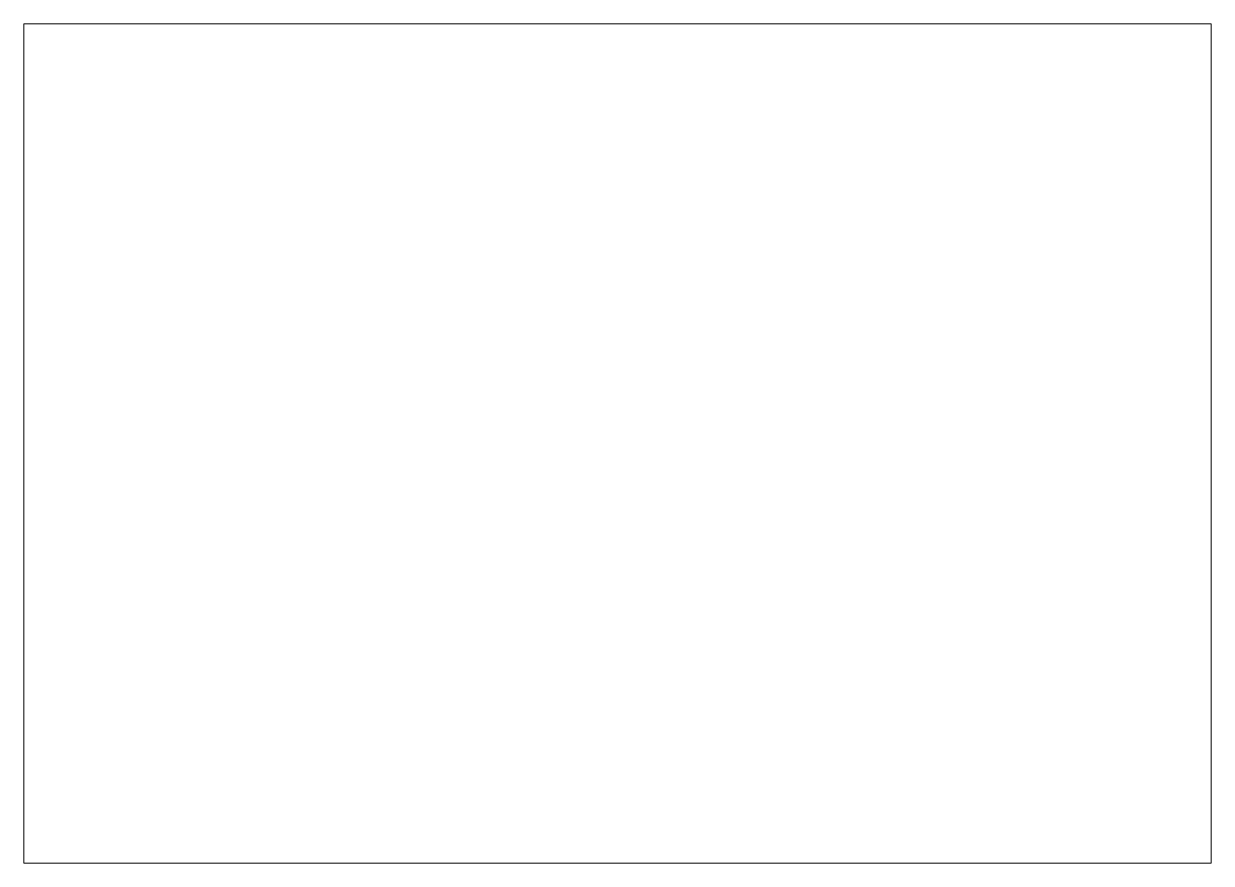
# Paper-space layout 'HDM_10' of a CAD drawing. Header units: millimetres. Extents: x 0 to 420, y 0 to 297.
# The model-space entities are those that its viewports show. They can reach past a viewport. Long polylines and large blocks are cut down to what shows.
import ezdxf

# ---------------------------------------------------------------- set-up
doc = ezdxf.new("R2010")
doc.units = ezdxf.units.MM
doc.layers.add('0-图框图名', color=2, linetype='Continuous')
doc.layers.add('AA_填充算量层', color=7, linetype='Continuous')

msp = doc.modelspace()

# ---------------------------------------------------------------- hatches: boundary and pattern name
at = {"layer": 'AA_填充算量层', "true_color": 0xffd700}
h = msp.add_hatch(dxfattribs=at)
h.set_pattern_fill('ANSI31', color=40, scale=0.8)
h.paths.add_polyline_path([(172.1463, -4247.6113), (173.1514, -4245.4574), (173.3333, -4245.465), (175, -4245.295), (175.2704, -4245.2025), (174.2136, -4247.4671)])
h = msp.add_hatch(dxfattribs=at)
h.set_pattern_fill('ANSI31', color=40, scale=0.8)
h.paths.add_polyline_path([(88.6303, -4249.5), (88.784, -4249.5086), (88.6334, -4249.5002), (88.7298, -4249.9822), (87.3964, -4249.9822), (87.3617, -4249.8085), (87.9489, -4249.5284)])

psp = doc.layouts.new('HDM_10')

# ---------------------------------------------------------------- viewports
at = {"layer": '0-图框图名'}
psp.add_viewport(center=(210, 148.5), size=(420, 297), view_center_point=(210, -4158), view_height=297, dxfattribs=at)

doc.saveas('drawing.dxf')
